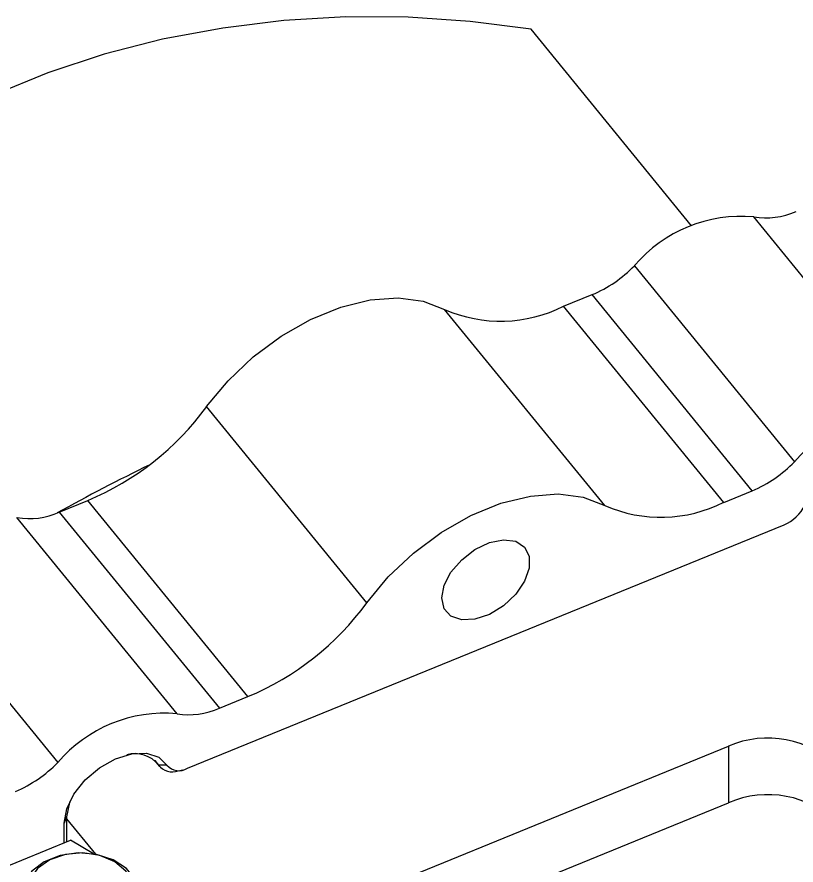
# Model space of a CAD drawing. Header units: inches. Extents: x -3.35 to 3.35, y -2.74 to 2.65.
# Drawn here: x -1.854 to -0.638, y 1.331 to 2.655 of the extents above; entities that cross this region are included whole.
import ezdxf

# ---------------------------------------------------------------- set-up
doc = ezdxf.new("R2010")
doc.units = ezdxf.units.IN
doc.header["$MEASUREMENT"] = 0

msp = doc.modelspace()

# ---------------------------------------------------------------- linework, layer by layer
at = {"color": 7, "linetype": 'Continuous', "lineweight": 25}
for p, q in [((-0.8007, 2.3289), (-1.0511, 2.6356)), ((-0.4536, 2.0365), (-0.7036, 2.3426)), ((-0.89, 2.2665), (-0.64, 1.9604)), ((-1.0005, 2.2031), (-0.956, 2.2213)), ((-0.706, 1.9151), (-0.956, 2.2213)), ((-0.7505, 1.8969), (-1.0005, 2.2031)), ((-0.9362, 1.8918), (-1.1862, 2.198)), ((-1.3077, 1.7402), (-1.5577, 2.0464)), ((-0.7505, 1.8969), (-0.706, 1.9151)), ((-1.7878, 1.8817), (-1.7434, 1.8999)), ((-1.4934, 1.5937), (-1.7434, 1.8999)), ((-1.7878, 1.8817), (-1.5378, 1.5755)), ((-1.6038, 1.5669), (-1.8538, 1.8731)), ((-1.5876, 1.4816), (-0.6563, 1.8618)), ((-2.0402, 1.797), (-1.7902, 1.4908)), ((-1.5378, 1.5755), (-1.4934, 1.5937)), ((-1.4794, 1.2156), (-0.7433, 1.5161)), ((-0.7433, 1.5161), (-0.7433, 1.4277)), ((-1.6395, 1.4945), (-1.6313, 1.4844)), ((-1.6386, 1.4937), (-1.6328, 1.4866)), ((-1.6198, 1.4864), (-1.6328, 1.4866)), ((-1.602, 1.4777), (-1.5951, 1.4792)), ((-1.4794, 1.1272), (-0.7433, 1.4277)), ((-1.7764, 1.4056), (-1.7801, 1.396)), ((-1.7764, 1.4056), (-1.7764, 1.3666)), ((-1.7801, 1.3651), (-1.7801, 1.396)), ((-1.7764, 1.4026), (-1.7314, 1.3474)), ((-1.963, 1.2904), (-1.7701, 1.3692)), ((-1.7343, 1.3479), (-1.7701, 1.3692))]:
    msp.add_line(p, q, dxfattribs=at)
at = {"color": 7, "linetype": 'Continuous', "lineweight": 25, "flags": 128}
for points in [[(-1.0511, 2.6356), (-1.1466, 2.648), (-1.2432, 2.6545), (-1.3402, 2.6549), (-1.437, 2.6493), (-1.5326, 2.6376), (-1.6265, 2.6201), (-1.7177, 2.5967), (-1.8057, 2.5678), (-1.8898, 2.5335), (-1.9692, 2.494), (-2.0435, 2.4498), (-2.1119, 2.4011), (-2.174, 2.3484), (-2.2293, 2.292), (-2.2773, 2.2323), (-2.3177, 2.1699), (-2.3502, 2.1053)], [(-1.5577, 2.0464), (-1.5241, 2.0869), (-1.4849, 2.124), (-1.4415, 2.1562), (-1.3954, 2.1824), (-1.3485, 2.2016), (-1.3024, 2.213), (-1.2589, 2.2162), (-1.2197, 2.2112), (-1.1862, 2.198)], [(-1.3077, 1.7402), (-1.2741, 1.7807), (-1.2349, 1.8178), (-1.1915, 1.85), (-1.1454, 1.8762), (-1.0985, 1.8954), (-1.0524, 1.9068), (-1.0089, 1.91), (-0.9697, 1.905), (-0.9362, 1.8918)], [(-1.1908, 1.7476), (-1.187, 1.7674), (-1.1763, 1.788), (-1.1596, 1.8074), (-1.1388, 1.8233), (-1.1162, 1.834), (-1.0943, 1.8385), (-1.0753, 1.8361), (-1.0614, 1.8272), (-1.054, 1.8127), (-1.054, 1.7942), (-1.0614, 1.7737), (-1.0753, 1.7534), (-1.0943, 1.7355), (-1.1162, 1.722), (-1.1388, 1.7143), (-1.1596, 1.7133), (-1.1763, 1.719), (-1.187, 1.7309), (-1.1908, 1.7476)], [(-1.7801, 1.396), (-1.7762, 1.4181), (-1.7649, 1.4413), (-1.7473, 1.4634), (-1.7249, 1.4824), (-1.6999, 1.4965), (-1.6747, 1.5043), (-1.6515, 1.5052), (-1.6326, 1.499), (-1.6198, 1.4864)], [(-1.7712, 1.4301), (-1.772, 1.428), (-1.7764, 1.4056)], [(-1.8461, 1.2823), (-1.8406, 1.2625), (-1.8266, 1.2448), (-1.8056, 1.2311), (-1.7796, 1.2226), (-1.7511, 1.2202), (-1.7231, 1.2242), (-1.6981, 1.2341), (-1.6786, 1.2489), (-1.6666, 1.2673), (-1.6633, 1.2874), (-1.6689, 1.3073), (-1.6828, 1.3249), (-1.7039, 1.3387), (-1.7298, 1.3471), (-1.7583, 1.3495), (-1.7864, 1.3456), (-1.8113, 1.3357), (-1.8308, 1.3208), (-1.8428, 1.3024), (-1.8461, 1.2823)], [(-1.837, 1.2891), (-1.8315, 1.2703), (-1.8177, 1.2538), (-1.797, 1.2414), (-1.7718, 1.2344), (-1.7447, 1.2335), (-1.7187, 1.239), (-1.6966, 1.2501), (-1.6808, 1.2656), (-1.673, 1.284), (-1.6741, 1.3032), (-1.6839, 1.321), (-1.7013, 1.3357), (-1.7246, 1.3455), (-1.7511, 1.3495), (-1.778, 1.3472), (-1.8024, 1.3388), (-1.8216, 1.3253), (-1.8336, 1.3081), (-1.837, 1.2891)]]:
    msp.add_lwpolyline(points, dxfattribs=at)
at = {"color": 7, "linetype": 'Continuous', "lineweight": 25}
for centre, radius, start, end in [((-0.6848, 2.4553), 0.1142, 260.5021, 294.3829), ((-0.7228, 2.1234), 0.2201, 84.9932, 139.4221), ((-1.032, 2.4028), 0.1968, 292.713, 316.1768), ((-1.0988, 2.3991), 0.2192, 246.5053, 296.6463), ((-1.9138, 2.3069), 0.4413, 292.7252, 323.8207), ((-0.4728, 1.8172), 0.2201, 84.9932, 139.4221), ((-0.782, 2.0966), 0.1968, 292.713, 316.1768), ((-0.2522, -0.8925), 3.1712, 116.0843, 119.0286), ((-0.8488, 2.0929), 0.2192, 246.5053, 296.6463), ((-1.835, 1.9857), 0.1142, 260.5021, 294.3829), ((-0.679, 1.9176), 0.0602, 292.1376, 335.7228), ((-1.6638, 2.0007), 0.4413, 292.7252, 323.8207), ((-1.623, 1.3476), 0.2201, 84.9932, 139.4221), ((-1.585, 1.6795), 0.1142, 260.5021, 294.3829), ((-0.6817, 1.3743), 0.1546, 45.0758, 113.467), ((-1.6694, 1.4582), 0.0463, 37.838, 106.3097), ((-1.9322, 1.627), 0.1968, 292.713, 316.1768), ((-1.6114, 1.503), 0.027, 217.3916, 290.2472), ((-1.6008, 1.5032), 0.0253, 221.616, 301.6767), ((-0.6817, 1.2859), 0.1546, 45.0758, 113.467)]:
    msp.add_arc(centre, radius, start, end, dxfattribs=at)

doc.saveas('drawing.dxf')
